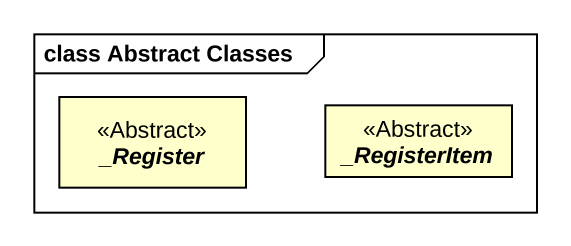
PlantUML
@startuml
mainframe class Abstract Classes
hide circle
hide empty members
abstract class "_Register" as Register <<Abstract>>
abstract class "_RegisterItem" as RegisterItem <<Abstract>>
@enduml
